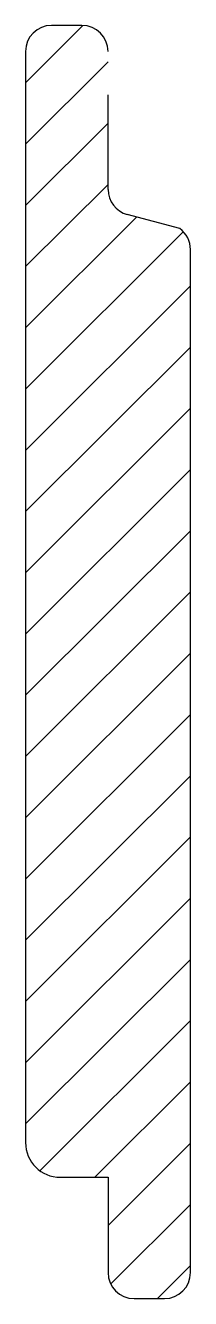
# Model space of a CAD drawing. Header units: metres. Extents: x 0 to 19, y -11 to 136.
import ezdxf

# ---------------------------------------------------------------- set-up
doc = ezdxf.new("R2010")
doc.units = ezdxf.units.M
doc.layers.add('A-DETL-GENF', color=92, linetype='Continuous', lineweight=18)

# ---------------------------------------------------------------- blocks, each defined once
blk = doc.blocks.new('41 ht rabbatdeel - 19x136-1541020-00_0 Basismaterialen')
at = {"layer": 'A-DETL-GENF', "lineweight": 13}
h = blk.add_hatch(dxfattribs=at)
h.set_pattern_fill('FP_45', color=256, style=0, pattern_type=2)
h.set_pattern_definition([(45, (12507.238, 1287.54), (-3.535534, 3.535534), [])])
h.paths.add_polyline_path([(16, -11), (16.78, -10.9), (17.5, -10.6), (18.12, -10.12), (18.6, -9.5), (18.9, -8.78), (19, -8), (19, 110.13), (18.92, 110.82), (18.68, 111.48), (18.29, 112.07), (17.78, 112.55), (11.72, 114.17), (11, 114.47), (10.38, 114.94), (9.9, 115.57), (9.6, 116.29), (9.5, 117.07), (9.5, 133), (9.4, 133.78), (9.1, 134.5), (8.62, 135.12), (8, 135.6), (7.28, 135.9), (6.5, 136), (3, 136), (2.22, 135.9), (1.5, 135.6), (0.88, 135.12), (0.4, 134.5), (0.1, 133.78), (0, 133), (0, 7), (0.14, 5.96), (0.54, 5), (1.17, 4.17), (2, 3.54), (2.96, 3.14), (4, 3), (9.5, 3), (9.5, -8), (9.6, -8.78), (9.9, -9.5), (10.38, -10.12), (11, -10.6), (11.72, -10.9), (12.5, -11)])
at = {"layer": 'A-DETL-GENF', "lineweight": 25}
for p, q in [((6.5, 136), (3, 136)), ((0, 133), (0, 7)), ((9.5, 117.07), (9.5, 128)), ((17.78, 112.55), (11.72, 114.17)), ((19, -8), (19, 110.13)), ((4, 3), (9.5, 3)), ((9.5, 3), (9.5, -8)), ((12.5, -11), (16, -11))]:
    blk.add_line(p, q, dxfattribs=at)
for centre, radius, start, end in [((3, 133), 3, 90, 180), ((6.5, 133), 3, 360, 90), ((12.5, 117.07), 3, 180, 255), ((16, 110.13), 3, 360, 53.6901), ((4, 7), 4, 180, 270), ((12.5, -8), 3, 180, 270), ((16, -8), 3, 270, 0)]:
    blk.add_arc(centre, radius, start, end, dxfattribs=at)

msp = doc.modelspace()

# ---------------------------------------------------------------- block references
msp.add_blockref('41 ht rabbatdeel - 19x136-1541020-00_0 Basismaterialen', (0, 0))

doc.saveas('drawing.dxf')
